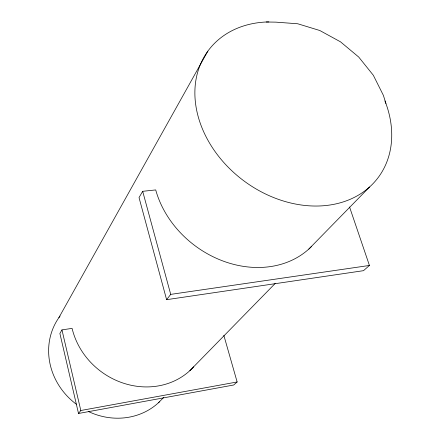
<?xml version="1.0" encoding="UTF-8"?>
<svg xmlns="http://www.w3.org/2000/svg" width="440" height="440" viewBox="0 0 440 440"><rect width="100%" height="100%" fill="white"/><g stroke="black" fill="none" stroke-linecap="round" stroke-linejoin="round"><path stroke-width="0.66" d="M58.883 317.652L207.834 51.178M193.672 366.839A71.847 64.779 36.7 0 1 124.223 383.438A71.847 64.779 36.7 0 1 72.083 328.361L61.963 329.907L59.884 333.476L78.513 413.479L233.701 385L237.144 381.964L223.839 335.352M311.289 246.719A94.517 77.858 36.8 0 1 223.685 261.267A94.517 77.858 36.8 0 1 155.711 189.926L142.681 191.312L139.029 197.582L166.612 299.679L363.5 270.677L369.43 265.457L349.564 207.014M78.513 413.479L80.812 410.509L237.144 381.964M166.612 299.679L170.715 294.382L369.43 265.457M158.444 402.776L163.724 397.381M189.833 370.695L275.182 283.459M308.82 249.079L369.534 187.022M266.211 22L275.798 22.138L297.759 23.776L319.77 30.498L340.5 41.828L358.721 57.052L373.329 75.267L383.405 95.398L385.902 103.461M142.681 191.312L170.715 294.382M61.963 329.907L80.812 410.509M384.967 100.991A106.057 83.171 36.9 0 1 325.408 205.573A106.057 83.171 36.9 0 1 199.029 119.499A106.057 83.171 36.9 0 1 268.862 21.912M159.412 401.868A65.857 60.737 36.6 0 1 88.589 411.604M76.335 404.239A65.857 60.737 36.6 0 1 60.044 316.058"/></g></svg>
